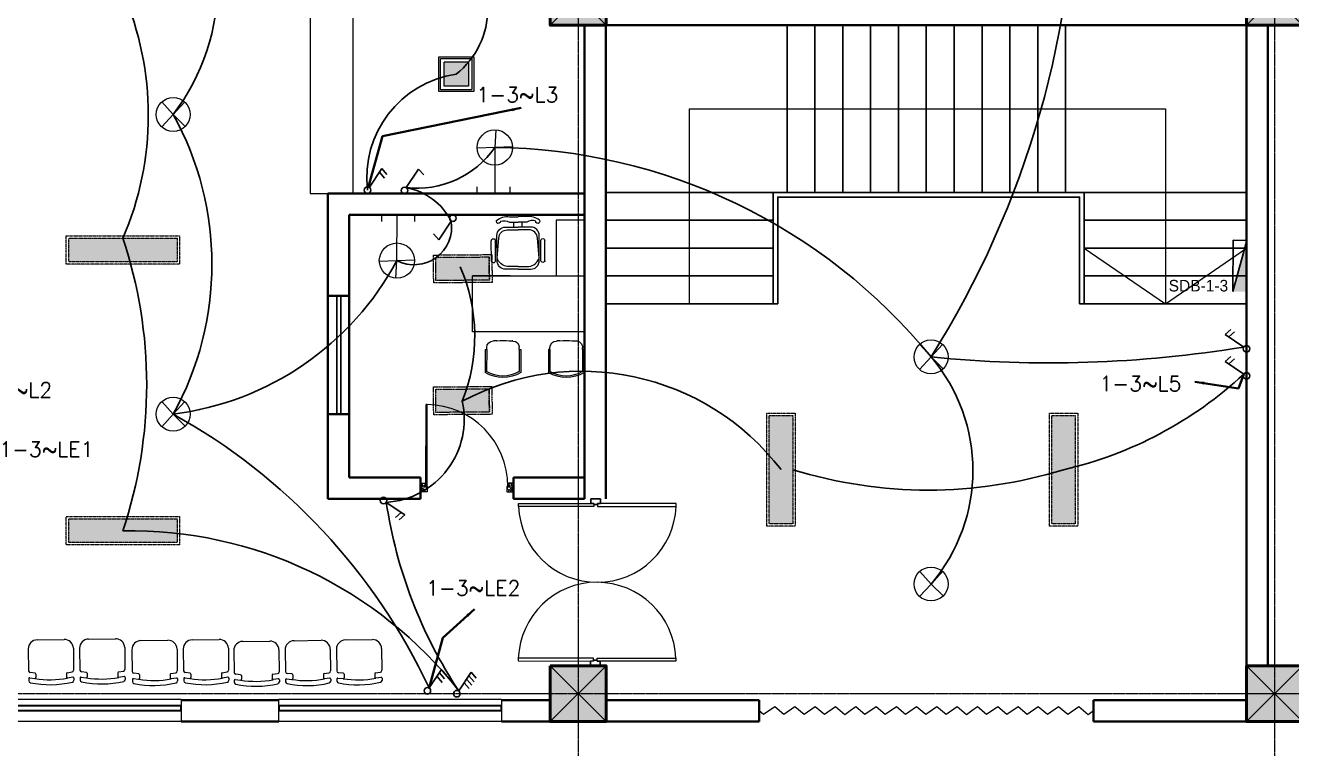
# Model space of a CAD drawing. Header units: millimetres. Extents: x 2399484 to 3337895, y 3598750 to 3969149.
# Drawn here: x 2516035 to 2529674, y 3892355 to 3900147 of the extents above; entities that cross this region are included whole.
import ezdxf

# ---------------------------------------------------------------- set-up
doc = ezdxf.new("R2010")
doc.units = ezdxf.units.MM
doc.header["$MEASUREMENT"] = 0
doc.linetypes.add('CENTER', pattern=[2, 1.25, -0.25, 0.25, -0.25])
doc.linetypes.add('DASHED', pattern=[0.75, 0.5, -0.25])
for name, color, linetype in [('1 x 4 recessed', 80, 'CENTER'), ('2 x 11 recessed', 60, 'CENTER'), ('ceilling fan', 3, 'Continuous'), ('emergencylight', 1, 'Continuous'), ('wire powered ups', 3, 'Continuous'), ('Wires', 1, 'Continuous')]:
    doc.layers.add(name, color=color, linetype=linetype)
for name, color, linetype, lineweight in [('4 DB BOXES', 3, 'Continuous', 25), ('5 DB BOXES', 3, 'Continuous', 25), ('centreline', 52, 'CENTER', 5), ('Column-0.5', 14, 'Continuous', 50), ('conduit Light & fan City', 30, 'Continuous', 5), ('door', 41, 'Continuous', 5), ('Door Opening-0.09', 253, 'Continuous', 9), ('furniture', 34, 'Continuous', 15), ('Furniture Hospital-0.09', 44, 'Continuous', 9), ('Hatch', 9, 'Continuous', 9), ('hidden lines', 205, 'DASHED', 5), ('Sill Level', 140, 'Continuous', 20), ('stairs', 6, 'Continuous', 25), ('Switches', 173, 'Continuous', 15), ('WALL 0.2', 7, 'Continuous', 20), ('wall 0.4', 7, 'Continuous', 40), ('WINDOW', 152, 'Continuous', 30), ('Windows Plan', 152, 'Continuous', 35)]:
    doc.layers.add(name, color=color, linetype=linetype, lineweight=lineweight)
doc.styles.add('arial.', font='arial.ttf')
doc.styles.add('romans', font='romans.shx')
doc.styles.get("Standard").update_dxf_attribs({"font": 'arial.ttf'})
doc.linetypes.add('ZIGZAG', pattern='A,0.0001,-0.2,[131,ltypeshp.shx,S=0.2,R=0,X=-0.2,Y=0],-0.4,[131,ltypeshp.shx,S=0.2,R=180,X=0.2,Y=0],-0.2', length=0.8001)
doc.dimstyles.get("Standard").update_dxf_attribs({"dimtxt": 500, "dimasz": 100, "dimexe": 100, "dimexo": 200, "dimgap": 0.09, "dimtad": 0, "dimtoh": 1, "dimdec": 0, "dimzin": 0, "dimdsep": 46, "dimtxsty": 'Standard', "dimblk": 'DOT', "dimcen": 0, "dimclrd": 256, "dimclre": 256, "dimclrt": 256, "dimadec": 0, "dimazin": 0, "dimtfac": 1, "dimtdec": 0, "dimtofl": 0, "dimtmove": 0, "dimatfit": 3, "dimfxl": 1, "dimtolj": 1, "dimtzin": 0, "dimlwd": -1, "dimlwe": -1, "dimarcsym": 1})

# ---------------------------------------------------------------- blocks, each defined once
blk = doc.blocks.new('2ft column')
at = {"layer": 'Hatch', "ltscale": 5}
h = blk.add_hatch(color=256, dxfattribs=at)
h.dxf.hatch_style = 1
h.paths.add_polyline_path([(2207385, 4176559), (2207985, 4176559), (2207985, 4175959), (2207385, 4175959)])
at = {"layer": 'Column-0.5', "ltscale": 5}
blk.add_lwpolyline([(2207385, 4176559), (2207985, 4176559), (2207985, 4175959), (2207385, 4175959)], close=True, dxfattribs=at)
at = {"layer": 'Defpoints', "ltscale": 5}
for points in [[(2207985, 4176559), (2207385, 4175959)], [(2207985, 4175959), (2207385, 4176559)]]:
    blk.add_lwpolyline(points, dxfattribs=at)
blk = doc.blocks.new('main grid')
at = {"layer": 'centreline', "ltscale": 5}
for p, q in [((2533911, 4018930), (2533911, 3991299)), ((2541411, 4018930), (2541411, 3976624)), ((2559388, 3996172), (2515045, 3996172)), ((2559988, 3996172), (2515645, 3996172))]:
    blk.add_line(p, q, dxfattribs=at)
at = {"layer": 'Hatch'}
for p in [(326226, -172587), (333726, -172587), (326226, -180087), (333726, -180087)]:
    blk.add_blockref('2ft column', p, dxfattribs=at)
blk = doc.blocks.new('MAIN DOOR')
at = {"layer": 'door', "ltscale": 1000}
for points in [[(2313.47, 188.53), (2347.4, 188.53), (2347.4, 187.28), (2313.47, 187.28)], [(2381.32, 188.53), (2348.88, 188.53), (2348.88, 187.28), (2381.32, 187.28)]]:
    blk.add_lwpolyline(points, close=True, dxfattribs=at)
for points in [[(2346.08, 190.6), (2346.08, 188.53)], [(2348.88, 188.12), (2347.4, 188.12), (2347.4, 188.53), (2346.08, 188.53), (2346.08, 190.6), (2350.2, 190.6)], [(2347.4, 188.12), (2348.88, 188.12), (2348.88, 188.53), (2350.2, 188.53), (2350.2, 190.6), (2346.08, 190.6)], [(2350.2, 190.6), (2350.2, 188.53)], [(2313.41, 120.66), (2347.33, 120.66), (2347.33, 121.91), (2313.41, 121.91), (2313.41, 120.66)], [(2348.82, 121.07), (2347.33, 121.07), (2347.33, 120.66), (2346.01, 120.66), (2346.01, 118.6), (2350.14, 118.6)], [(2347.33, 121.07), (2348.82, 121.07), (2348.82, 120.66), (2350.14, 120.66), (2350.14, 118.6), (2346.01, 118.6)], [(2346.01, 118.6), (2346.01, 120.66)], [(2381.26, 120.66), (2348.82, 120.66), (2348.82, 121.91), (2381.26, 121.91), (2381.26, 120.66)], [(2350.14, 118.6), (2350.14, 120.66)]]:
    blk.add_lwpolyline(points, dxfattribs=at)
at = {"layer": 'Door Opening-0.09', "ltscale": 1000}
for centre, radius, start, end in [((2347.4, 188.53), 33.94, 182.1168, 357.8826), ((2347.33, 120.66), 33.95, 2.1167, 177.8826)]:
    blk.add_arc(centre, radius, start, end, dxfattribs=at)
at = {"layer": 'WINDOW', "ltscale": 5}
blk.add_line((2350.14, 190.6), (2350.14, 190.6), dxfattribs=at)
blk = doc.blocks.new('d1')
at = {"layer": 'door'}
for p, q in [((2442.75, 10745.72), (2408.32, 10745.72)), ((2442.75, 10746.15), (2408.33, 10746.15)), ((2408.33, 10746.15), (2408.33, 10745.72))]:
    blk.add_line(p, q, dxfattribs=at)
at = {"layer": 'door', "ltscale": 80}
for points in [[(2445, 10779.7), (2445, 10781.99), (2444.56, 10781.99), (2444.56, 10782.43), (2441.8, 10782.43), (2441.8, 10781.99), (2441.36, 10781.99), (2441.36, 10780.14), (2442.75, 10780.14), (2442.75, 10779.7)], [(2445, 10746.15), (2445, 10743.87), (2444.56, 10743.87), (2444.56, 10743.43), (2441.8, 10743.43), (2441.8, 10743.87), (2441.36, 10743.87), (2441.36, 10745.72), (2442.75, 10745.72), (2442.75, 10746.15)]]:
    blk.add_lwpolyline(points, close=True, dxfattribs=at)
at = {"layer": 'Door Opening-0.09', "ltscale": 80}
blk.add_arc((2442.75, 10745.72), 34.42, 90, 179.274, dxfattribs=at)
at = {"layer": 'hidden lines'}
for centre, radius, start, end in [((2445.01, 10781.68), 2.48, 162.4671, 233.2418), ((2445.46, 10782.07), 1.81, 168.6475, 255.2319), ((2441.64, 10791.37), 9.82, 268.3986, 287.3158), ((2441.38, 10784.76), 4.22, 269.7899, 318.9675), ((2444.33, 10781.34), 2.81, 166.4652, 205.1802), ((2441.57, 10782.05), 3, 308.4681, 358.9527), ((2441.38, 10741.1), 4.22, 41.0325, 90.2101), ((2444.33, 10744.52), 2.81, 154.8198, 193.5348), ((2445.01, 10744.18), 2.48, 126.7582, 197.5329), ((2441.57, 10743.81), 3, 1.0473, 51.5319), ((2445.46, 10743.79), 1.81, 104.7681, 191.3525), ((2441.64, 10734.49), 9.82, 72.6842, 91.6014)]:
    blk.add_arc(centre, radius, start, end, dxfattribs=at)
blk = doc.blocks.new('BCHAIR')
at = {"layer": 'Furniture Hospital-0.09'}
for p, q in [((-0.15, 0), (0.15, 0)), ((-0.25, -0.1), (-0.25, -0.342)), ((0.25, -0.1), (0.25, -0.342)), ((-0.179, -0.369), (-0.232, -0.362)), ((-0.17, -0.379), (-0.17, -0.419)), ((0.17, -0.379), (0.17, -0.419)), ((0.179, -0.369), (0.232, -0.362)), ((-0.25, -0.431), (-0.25, -0.454)), ((-0.239, -0.421), (-0.181, -0.429)), ((0.239, -0.421), (0.181, -0.429)), ((0.25, -0.431), (0.25, -0.454))]:
    blk.add_line(p, q, dxfattribs=at)
for centre, radius, start, end in [((-0.15, -0.1), 0.1, 90, 180), ((0.15, -0.1), 0.1, 360, 90), ((-0.23, -0.342), 0.02, 180, 262.875), ((-0.24, -0.431), 0.01, 82.875, 180), ((-0.18, -0.419), 0.01, 262.875, 0), ((-0.18, -0.379), 0.01, 0, 82.875), ((0.18, -0.379), 0.01, 97.125, 180), ((0.18, -0.419), 0.01, 180, 277.125), ((0.23, -0.342), 0.02, 277.125, 360), ((0.24, -0.431), 0.01, 0, 97.125), ((-0.23, -0.454), 0.02, 180, 257.4986), ((0, 0.583), 1.083, 257.4986, 282.5014), ((0, 0.594), 1.039, 259.9886, 280.0345), ((0.23, -0.454), 0.02, 282.5014, 0)]:
    blk.add_arc(centre, radius, start, end, dxfattribs=at)
blk = doc.blocks.new('IP1')
at = {"layer": 'WALL 0.2', "ltscale": 5}
for points in [[(2535111, 3946693), (2535111, 3948793), (2539161, 3948793)], [(2539161, 3948793), (2540236, 3948793), (2540236, 3946693)], [(2539361, 3947293), (2540236, 3946693), (2541111, 3947293)]]:
    blk.add_lwpolyline(points, dxfattribs=at)
blk = doc.blocks.new('ADHIKRIT')
at = {"layer": 'furniture'}
for p, q in [((900, 1351), (0, 1351)), ((0, 1351), (0, -450)), ((0, 741), (0, 1351)), ((900, -450), (900, 1351)), ((-245, 1046), (-569, 1047)), ((1187, 1121), (1153, 1121)), ((1187, 1145), (1558, 1147)), ((1187, 1145), (1187, 1121)), ((1187, 1121), (1545, 1123)), ((-245, 980), (-569, 981)), ((1048, 956), (1048, 1014)), ((-789, 683), (-869, 683)), ((1050, 758), (1050, 711)), ((1050, 700), (1050, 711)), ((-789, 547), (-869, 547)), ((1189, 595), (1157, 595)), ((1187, 595), (1187, 571)), ((1187, 571), (1558, 573)), ((1189, 595), (1286, 595)), ((1287, 595), (1545, 597)), ((-247, 247), (-571, 248)), ((-900, 0), (0, 0)), ((-900, -450), (-900, 0)), ((-247, 182), (-571, 182)), ((1189, 102), (1157, 102)), ((1187, 126), (1558, 124)), ((1187, 102), (1187, 126)), ((1189, 102), (1286, 101)), ((1287, 101), (1545, 100)), ((1050, -4), (1050, -14)), ((1050, -61), (1050, -14)), ((1048, -260), (1048, -318)), ((0, -450), (-900, -450)), ((0, -450), (900, -450)), ((1187, -425), (1153, -425)), ((1187, -425), (1545, -426)), ((1187, -449), (1187, -425)), ((1187, -449), (1558, -450))]:
    blk.add_line(p, q, dxfattribs=at)
for points in [[(-897, 962, 0.207066), (-957, 755), (-957, 615)], [(-885, 900, 0.214578), (-869, 755), (-869, 615)], [(-110, 614), (-109, 818, 0.414214), (-246, 955), (-655, 956, 0.418376), (-789, 820), (-789, 615)], [(-153, 614), (-152, 788, 0.28028), (-288, 955), (-610, 925, 0.418376), (-744, 789), (-745, 615)], [(-899, 268, -0.207066), (-958, 476), (-957, 615)], [(-886, 330, -0.214578), (-870, 475), (-869, 615)], [(-110, 614), (-110, 409, -0.414214), (-247, 273), (-656, 274, -0.418376), (-790, 410), (-789, 615)], [(-153, 614), (-153, 440, -0.28028), (-290, 273), (-612, 304, -0.418376), (-745, 441), (-745, 615)]]:
    blk.add_lwpolyline(points, format="xyb", dxfattribs=at)
for centre, radius, start, end in [((-569, 1014), 32.9, 89.8702, 269.8702), ((-245, 1013), 32.9, 269.8702, 89.8702), ((1154, 1015), 106, 90.3083, 180.3083), ((1203, 1157), 39.5, 294.3355, 296.5711), ((1099, 860), 518, 329.4756, 30.5244), ((1099, 860), 542, 328.0257, 31.9845), ((-881, 933), 33.3, 262.3354, 120.0474), ((1753, 864), 711, 172.5908, 188.6233), ((1157, 701), 106, 180.3083, 270.3083), ((-882, 297), 33.3, 239.693, 97.4051), ((-571, 215), 32.9, 89.8702, 269.8702), ((-253, 214), 33.4, 280.4483, 79.5122), ((1157, -4), 106, 89.6917, 179.6917), ((1099, -163), 518, 329.4756, 30.5244), ((1099, -163), 542, 328.0155, 31.9743), ((1753, -168), 711, 171.3767, 187.4092), ((1154, -319), 106, 179.6917, 269.6917), ((1203, -461), 39.5, 63.4289, 65.6645)]:
    blk.add_arc(centre, radius, start, end, dxfattribs=at)
blk = doc.blocks.new('w1')
at = {"layer": 'Sill Level'}
blk.add_lwpolyline([(2460641, 3827503), (2460641, 3825103), (2460401, 3825103), (2460401, 3827503)], close=True, dxfattribs=at)
at = {"layer": 'Windows Plan'}
blk.add_lwpolyline([(2460521, 3825103), (2460521, 3827503), (2460473, 3827503), (2460473, 3825103)], close=True, dxfattribs=at)
blk = doc.blocks.new('2 ft panel')
at = {"layer": '1 x 4 recessed', "lineweight": 0}
h = blk.add_hatch(dxfattribs=at)
h.set_pattern_fill('AR-SAND', color=256, scale=6.25)
h.set_pattern_definition([(37.5, (-417982.219, 97562.351), (-0.39370849, 12.04264856), [0, -9.5, 0, -10.625, 0, -10.15625]), (7.5, (-417982.219, 97562.351), (11.0611044, 17.6384129), [0, -5.125, 0, -8.5625, 0, -3.28125]), (327.5, (-417989.906, 97562.351), (19.46338664, 0.03536908), [0, -3.125, 0, -11.25, 0, -14.6875]), (317.5, (-417989.906, 97562.351), (18.7882913, 5.4854723), [0, -1.5625, 0, -7.375, 0, -8.4375])])
h.paths.add_polyline_path([(287, -125), (287, 125), (-288, 125), (-288, -125)])
at = {"layer": '1 x 4 recessed'}
blk.add_line((287, 125), (287, -125), dxfattribs=at)
at = {"layer": '1 x 4 recessed', "lineweight": 0}
for points in [[(316, -150), (-313, -150), (-313, 150), (316, 150)], [(316, 150), (316, -150)], [(287, -125), (-288, -125), (-288, 125), (287, 125)]]:
    blk.add_lwpolyline(points, dxfattribs=at)
blk = doc.blocks.new('1by1 15w')
at = {"layer": '2 x 11 recessed', "lineweight": 0, "true_color": 0xffffff}
h = blk.add_hatch(dxfattribs=at)
h.set_pattern_fill('DOTS', scale=7.6)
h.set_pattern_definition([(0, (-24150.00014, -28906.40267), (0.2375, 0.475), [0, -0.475])])
h.paths.add_polyline_path([(111699, 133932), (111912, 133932), (111912, 133720), (111699, 133720)])
at = {"layer": '2 x 11 recessed', "lineweight": 0}
for points in [[(111654, 133978), (111958, 133978), (111958, 133674), (111654, 133674)], [(111669, 133963), (111942, 133963), (111942, 133689), (111669, 133689)], [(111699, 133932), (111912, 133932), (111912, 133720), (111699, 133720)]]:
    blk.add_lwpolyline(points, close=True, dxfattribs=at)
blk = doc.blocks.new('4 ft recessed panel')
at = {"layer": '1 x 4 recessed', "lineweight": 0}
h = blk.add_hatch(dxfattribs=at)
h.set_pattern_fill('AR-SAND', color=256, scale=6.25)
h.set_pattern_definition([(37.5, (-418269.719, 97562.351), (-0.39370849, 12.04264856), [0, -9.5, 0, -10.625, 0, -10.15625]), (7.5, (-418269.719, 97562.351), (11.0611044, 17.6384129), [0, -5.125, 0, -8.5625, 0, -3.28125]), (327.5, (-418277.406, 97562.351), (19.46338664, 0.03536908), [0, -3.125, 0, -11.25, 0, -14.6875]), (317.5, (-418277.406, 97562.351), (18.7882913, 5.4854723), [0, -1.5625, 0, -7.375, 0, -8.4375])])
h.paths.add_polyline_path([(-575, 125), (575, 125), (575, -125), (-575, -125)])
for points in [[(-600, 150), (600, 150), (600, -150), (-600, -150)], [(-575, 125), (575, 125), (575, -125), (-575, -125)]]:
    blk.add_lwpolyline(points, close=True, dxfattribs=at)
blk = doc.blocks.new('2 WAY')
at = {"layer": 'Switches', "lineweight": 30}
for p, q in [((1.76, 2.13), (6.02, 8.52)), ((5.27, 7.27), (7.02, 5.26)), ((6.02, 8.52), (7.78, 6.51))]:
    blk.add_line(p, q, dxfattribs=at)
blk.add_circle((1.13, 1.13), 1.13, dxfattribs=at)
blk = doc.blocks.new('4 WAY')
at = {"layer": 'Switches', "lineweight": 30}
for p, q in [((1.76, 2.13), (6.02, 8.52)), ((3.64, 4.89), (5.39, 2.88)), ((4.51, 6.01), (6.27, 4.01)), ((5.27, 7.27), (7.02, 5.26)), ((6.02, 8.52), (7.78, 6.51))]:
    blk.add_line(p, q, dxfattribs=at)
blk.add_circle((1.13, 1.13), 1.13, dxfattribs=at)
blk = doc.blocks.new('emergency')
at = {"layer": 'conduit Light & fan City'}
for p, q in [((-122, 136), (0, 0)), ((124, 135), (0, 0)), ((0, 0), (-124, -135)), ((0, 0), (129, -129))]:
    blk.add_line(p, q, dxfattribs=at)
blk.add_circle((0, 0), 183, dxfattribs=at)
blk = doc.blocks.new('3 WAY')
at = {"layer": 'Switches', "lineweight": 30}
for p, q in [((1.76, 2.13), (6.02, 8.52)), ((4.51, 6.01), (6.27, 4.01)), ((5.27, 7.27), (7.02, 5.26)), ((6.02, 8.52), (7.78, 6.51))]:
    blk.add_line(p, q, dxfattribs=at)
blk.add_circle((1.13, 1.13), 1.13, dxfattribs=at)
blk = doc.blocks.new('wallemergency')
at = {"layer": 'conduit Light & fan City'}
for p, q in [((129, -130), (129, -607)), ((-53, -606), (-53, -537)), ((-53, -606), (289, -607)), ((289, -607), (289, -537))]:
    blk.add_line(p, q, dxfattribs=at)
at = {"layer": 'conduit Light & fan City', "rotation": 314.9259662042996}
blk.add_blockref('emergency', (129, -130), dxfattribs=at)
blk = doc.blocks.new('1 WAY')
at = {"layer": 'Switches', "lineweight": 30}
for p, q in [((1.76, 2.13), (6.02, 8.52)), ((6.02, 8.52), (7.78, 6.51))]:
    blk.add_line(p, q, dxfattribs=at)
blk.add_circle((1.13, 1.13), 1.13, dxfattribs=at)
blk = doc.blocks.new('FDB')
at = {"layer": '4 DB BOXES'}
blk.add_hatch(color=256, dxfattribs=at).paths.add_polyline_path([(-65075.48, -197982.42), (-65075.48, -197977), (-65095.76, -197982.42)])
for p, q in [((-65095.76, -197982.42), (-65095.76, -197977)), ((-65095.76, -197977), (-65075.48, -197977)), ((-65075.48, -197977), (-65095.76, -197982.42)), ((-65075.48, -197982.42), (-65095.76, -197982.42))]:
    blk.add_line(p, q, dxfattribs=at)
blk = doc.blocks.new('_Dot')
at = {"color": 0, "linetype": 'ByBlock', "lineweight": -2}
blk.add_line((-0.5, 0), (-1, 0), dxfattribs=at)
at = {"color": 0, "linetype": 'ByBlock', "lineweight": -3, "const_width": 0.5}
blk.add_lwpolyline([(-0.25, 0, 1), (0.25, 0, 1)], format="xyb", close=True, dxfattribs=at)

msp = doc.modelspace()

# ---------------------------------------------------------------- linework, layer by layer
at = {"layer": 'Furniture Hospital-0.09'}
for p, q in [((2519102.8, 3902292.1), (2519102.8, 3898336.7)), ((2519562.8, 3901832.1), (2519562.8, 3898336.7)), ((2519102.8, 3898336.7), (2521689.1, 3898336.7))]:
    msp.add_line(p, q, dxfattribs=at)
at = {"layer": 'stairs', "ltscale": 5}
for points in [[(2524239.1, 3900147.1), (2524239.1, 3898347.1)], [(2524539.1, 3900147.1), (2524539.1, 3898347.1)], [(2524839.1, 3900147.1), (2524839.1, 3898347.1)], [(2525139.1, 3900147.1), (2525139.1, 3898347.1)], [(2525439.1, 3900147.1), (2525439.1, 3898347.1)], [(2525739.1, 3900147.1), (2525739.1, 3898347.1)], [(2526039.1, 3900147.1), (2526039.1, 3898347.1)], [(2526339.1, 3900147.1), (2526339.1, 3898347.1)], [(2526639.1, 3900147.1), (2526639.1, 3898347.1)], [(2526939.1, 3900147.1), (2526939.1, 3898347.1)], [(2527239.1, 3900147.1), (2527239.1, 3898347.1)], [(2522289.1, 3898347.1), (2529189.1, 3898347.1)], [(2524089.1, 3898347.1), (2524089.1, 3897147.1), (2524139.1, 3897147.1), (2524139.1, 3898297.1), (2527389.1, 3898297.1), (2527389.1, 3897147.1), (2527439.1, 3897147.1), (2527439.1, 3898347.1)], [(2522289.1, 3898047.1), (2524089.1, 3898047.1)], [(2527439.1, 3898047.1), (2529189.1, 3898047.1)], [(2522289.1, 3897747.1), (2524089.1, 3897747.1)], [(2527439.1, 3897747.1), (2529189.1, 3897747.1)], [(2522289.1, 3897447.1), (2524089.1, 3897447.1)], [(2527439.1, 3897447.1), (2529189.1, 3897447.1)], [(2522289.1, 3897147.1), (2524089.1, 3897147.1)], [(2527439.1, 3897147.1), (2529189.1, 3897147.1)]]:
    msp.add_lwpolyline(points, dxfattribs=at)
at = {"layer": 'WALL 0.2', "ltscale": 5}
for points in [[(2519294.5, 3897231.3), (2519294.5, 3895958.9)], [(2519524.5, 3895958.9), (2519524.5, 3897231.3)]]:
    msp.add_lwpolyline(points, dxfattribs=at)
at = {"layer": 'wall 0.4', "ltscale": 5}
for p, q in [((2522059.1, 3895047.1), (2522059.1, 3900147.1)), ((2522289.1, 3900147.1), (2522289.1, 3895047.1)), ((2519294.5, 3898336.7), (2522059.1, 3898336.7)), ((2519294.5, 3895047.1), (2519294.5, 3898336.7)), ((2519524.5, 3898106.7), (2522059.1, 3898106.7)), ((2519524.5, 3895277.1), (2519524.5, 3898106.7)), ((2520291.8, 3895277.1), (2519524.5, 3895277.1)), ((2520291.8, 3895277.1), (2520291.8, 3895047.1)), ((2522059.1, 3895277.1), (2521291.8, 3895277.1)), ((2521291.8, 3895277.1), (2521291.8, 3895047.1)), ((2520291.8, 3895047.1), (2519294.5, 3895047.1)), ((2522059.1, 3895047.1), (2521291.8, 3895047.1)), ((2517714.1, 3892877.1), (2518764.1, 3892877.1)), ((2521164.1, 3892877.1), (2521689.1, 3892877.1)), ((2522289.1, 3892877.1), (2523939.1, 3892877.1)), ((2523939.1, 3892877.1), (2523939.1, 3892647.1)), ((2527539.1, 3892877.1), (2529189.1, 3892877.1)), ((2527539.1, 3892877.1), (2527539.1, 3892647.1)), ((2517714.1, 3892647.1), (2518764.1, 3892647.1)), ((2521164.1, 3892647.1), (2521689.1, 3892647.1))]:
    msp.add_line(p, q, dxfattribs=at)
for points in [[(2522289.1, 3900147.1), (2529189.1, 3900147.1)], [(2529189.1, 3900147.1), (2529189.1, 3893247.1)], [(2529189.1, 3900147.1), (2529189.1, 3893247.1)], [(2529419.1, 3893247.1), (2529419.1, 3900147.1)], [(2529419.1, 3893247.1), (2529419.1, 3900147.1)], [(2519524.5, 3897231.3), (2519294.5, 3897231.3)], [(2519524.5, 3895958.9), (2519294.5, 3895958.9)], [(2522289.1, 3892647.1), (2523939.1, 3892647.1)], [(2527539.1, 3892647.1), (2529189.1, 3892647.1)]]:
    msp.add_lwpolyline(points, dxfattribs=at)
at = {"layer": 'WINDOW', "ltscale": 5}
for points in [[(2519391.7, 3895958.9), (2519391.7, 3897231.3)], [(2519433.1, 3895958.9), (2519433.1, 3897231.3)]]:
    msp.add_lwpolyline(points, dxfattribs=at)
at = {"layer": 'WINDOW', "linetype": 'ZIGZAG', "lineweight": 20, "ltscale": 0.5}
for points in [[(2524918.4, 3892762.1), (2524862.6, 3892719.7), (2524761.6, 3892804.7), (2524641.8, 3892721.8), (2524543.2, 3892804.7), (2524423.4, 3892721.8), (2524324.8, 3892804.7), (2524205, 3892721.8), (2524106.4, 3892804.7), (2523986.6, 3892721.8), (2523939.1, 3892761.8)], [(2526228.7, 3892762.1), (2526172.9, 3892719.7), (2526071.9, 3892804.7), (2525952.1, 3892721.8), (2525853.5, 3892804.7), (2525733.7, 3892721.8), (2525635.1, 3892804.7), (2525515.3, 3892721.8), (2525416.7, 3892804.7), (2525296.9, 3892721.8), (2525198.3, 3892804.7), (2525078.5, 3892721.8), (2524979.9, 3892804.7), (2524918.4, 3892762.1)], [(2527539.1, 3892762.1), (2527483.2, 3892719.7), (2527382.2, 3892804.7), (2527262.4, 3892721.8), (2527163.8, 3892804.7), (2527044, 3892721.8), (2526945.4, 3892804.7), (2526825.6, 3892721.8), (2526727, 3892804.7), (2526607.2, 3892721.8), (2526508.6, 3892804.7), (2526388.8, 3892721.8), (2526290.2, 3892804.7), (2526228.7, 3892762.1)]]:
    msp.add_lwpolyline(points, dxfattribs=at)
at = {"layer": 'wire powered ups', "ltscale": 5}
for centre, radius, start, end in [((2515742.6, 3900619.4), 2367.7, 322.77262, 37.22738), ((2517198.8, 3901986.6), 10153.8, 327.78998, 0.36763), ((2514711.7, 3897572.7), 3333.2, 331.03434, 28.96566), ((2520249.2, 3899420.4), 1028.2, 263.76061, 325.0394), ((2521039, 3892702.8), 6128.7, 39.17782, 89.50597), ((2520017, 3897732.8), 676.3, 26.75942, 79.74427), ((2520221.8, 3897972), 404.4, 242.8582, 9.28634), ((2517233.1, 3899115.9), 3182, 277.12721, 331.79746), ((2527067.4, 3909413.6), 12902.5, 264.31793, 279.32328), ((2524357.8, 3895351.6), 1883.2, 319.50695, 40.49305), ((2514445.3, 3890220.5), 6561.6, 25.15142, 60.98505)]:
    msp.add_arc(centre, radius, start, end, dxfattribs=at)
at = {"layer": 'Wires', "ltscale": 5}
for centre, radius, start, end in [((2520115, 3900327.1), 901.3, 308.52553, 51.47447), ((2514007.8, 3899178.4), 3351.4, 336.70366, 23.29634), ((2520840.6, 3898506.1), 1127.9, 98.37244, 186.83011), ((2512368.6, 3896277.7), 4973.4, 341.53357, 18.46643), ((2518990.5, 3896797.1), 1885, 338.20042, 23.43329), ((2522024.8, 3893710.8), 2709.9, 37.49869, 118.28514), ((2526266.6, 3899493.9), 4241.4, 282.95151, 312.97276), ((2519867, 3895901.8), 895.2, 273.5898, 12.60121), ((2525759.4, 3900077.1), 4936.8, 252.826, 287.174), ((2524880.8, 3895749), 5012.8, 188.4964, 213.55161), ((2517161.2, 3890203.1), 4500, 38.08085, 90.95788)]:
    msp.add_arc(centre, radius, start, end, dxfattribs=at)

# ---------------------------------------------------------------- block references
at = {"layer": '1 x 4 recessed'}
for name, p, xscale, yscale, zscale in [('1by1 15w', (2382866.5, 3734670.2), 1.232584708463633, 1.232584708463633, 1.232584708463633), ('4 ft recessed panel', (2517085.9, 3897726.1), 1.015649799774034, 1.015649799774034, 1.015649799774034), ('4 ft recessed panel', (2517085.9, 3894702.4), 1.015649799774034, 1.015649799774034, 1.015649799774034)]:
    msp.add_blockref(name, p, dxfattribs=dict(at, xscale=xscale, yscale=yscale, zscale=zscale))
at = {"layer": '1 x 4 recessed', "rotation": 0.4480127828097937}
for p in [(2520745.2, 3897524.9), (2520745.2, 3896104.2)]:
    msp.add_blockref('2 ft panel', p, dxfattribs=at)
at = {"layer": '1 x 4 recessed', "xscale": 1.015649799774034, "yscale": 1.015649799774034, "zscale": 1.015649799774034, "rotation": 270}
for p in [(2524174.7, 3895360.4), (2527217.2, 3895360.4)]:
    msp.add_blockref('4 ft recessed panel', p, dxfattribs=at)
at = {"layer": '5 DB BOXES', "xscale": -27.26879209834783, "yscale": 27.26879211394649, "zscale": 27.26879210264321, "rotation": 89.5057637808463}
msp.add_blockref('FDB', (-2884660.9, 2169382.6), dxfattribs=at)
at = {"layer": 'ceilling fan', "lineweight": -3, "xscale": 31.30765159497629, "yscale": 31.30765159497629, "zscale": 31.30765159497629}
for name, p in [('2 WAY', (2519685.4, 3898336.7)), ('1 WAY', (2520082.5, 3898331.6)), ('3 WAY', (2520329.8, 3892942.5)), ('4 WAY', (2520648.3, 3892911.8))]:
    msp.add_blockref(name, p, dxfattribs=at)
for name, p, rotation in [('1 WAY', (2520675.9, 3898104), 180), ('2 WAY', (2529224.4, 3896626.5), 90), ('2 WAY', (2529224.4, 3896335.6), 90), ('2 WAY', (2519856.4, 3895063.3), 270)]:
    msp.add_blockref(name, p, dxfattribs=dict(at, rotation=rotation))
at = {"layer": 'Door Opening-0.09'}
for name, p, xscale, yscale, zscale, rotation in [('d1', (2244855.6, 3957974.9), 25.64102998076803, 25.64102998076803, 25.64102998076803, 269.9666648857408), ('MAIN DOOR', (2580882, 3897960), 25.0000182071143, 25.0000182071143, 25.0000182071143, 179.9491575826777)]:
    msp.add_blockref(name, p, dxfattribs=dict(at, xscale=xscale, yscale=yscale, zscale=zscale, rotation=rotation))
at = {"layer": 'emergencylight'}
for p in [(2517627.9, 3899187), (2525790, 3896574.4), (2517627.9, 3895958.5), (2525790, 3894128.7)]:
    msp.add_blockref('emergency', p, dxfattribs=at)
at = {"layer": 'emergencylight', "xscale": 1.036799999999999, "yscale": 1.036799999999999, "zscale": 1.036799999999999}
for p, rotation in [((2520958.1, 3898965.7), 359.9259662043034), ((2520171.1, 3897477.7), 179.9259662043035)]:
    msp.add_blockref('wallemergency', p, dxfattribs=dict(at, rotation=rotation))
at = {"layer": 'furniture', "extrusion": (0, 0, -1), "xscale": 0.6669998082076751, "yscale": 0.6669998082076751, "zscale": -0.6669998082076751, "rotation": 270.0000000000001}
msp.add_blockref('ADHIKRIT', (-2521752.5, 3897447.1), dxfattribs=at)
at = {"layer": 'Furniture Hospital-0.09', "color": 8, "linetype": 'Continuous', "xscale": 971.1111111110954, "yscale": 971.1111111110954, "zscale": 971.1111111110954, "rotation": 0.8219194309883305}
for p in [(2516308, 3893529.4), (2516860.9, 3893537.3), (2517424.6, 3893521.4), (2517977.5, 3893529.4), (2518522.1, 3893512.3), (2519075, 3893520.2), (2519627.9, 3893528.1)]:
    msp.add_blockref('BCHAIR', p, dxfattribs=at)
at = {"layer": 'wall 0.4'}
for name, p in [('main grid', (-11921.7, -103224.7)), ('IP1', (-11921.7, -49546.1))]:
    msp.add_blockref(name, p, dxfattribs=at)
at = {"layer": 'wall 0.4', "rotation": 270}
for p in [(-1309788.9, 6353288.2), (-1306338.9, 6353288.2)]:
    msp.add_blockref('w1', p, dxfattribs=at)

# ---------------------------------------------------------------- texts
at = {"layer": 'wall 0.4', "color": 5, "ltscale": 5, "style": 'romans'}
for s, p in [('1-3~L3', (2520893.5, 3899317.6)), ('1-3~L5', (2527604.3, 3896205.7)), ('1-3~L2', (2515441.4, 3896136.2)), ('1-3~LE1', (2515753.6, 3895498.9)), ('1-3~LE2', (2520351.6, 3894003.3))]:
    msp.add_text(s, height=162.3, dxfattribs=at).set_placement(p)
at = {"layer": 'wire powered ups', "ltscale": 5, "insert": (2528990.5, 3897278.2), "char_height": 125, "attachment_point": 9, "rotation": 359.99923, "style": 'arial.'}
msp.add_mtext('{\\fStylus BT|b0|i0|c0|p34;SDB-1-3}', dxfattribs=at)

# ---------------------------------------------------------------- leaders
at = {"layer": 'wall 0.4', "ltscale": 5}
for points in [[(2521376.6, 3899257.4), (2519880.8, 3898951.3), (2519732.6, 3898410.3)], [(2528631.4, 3896307.5), (2529102.8, 3896235.8), (2529157.7, 3896390.6)], [(2520871.2, 3893856.3), (2520533, 3893550.3), (2520384.8, 3893009.2)]]:
    msp.add_leader(points, dimstyle='Standard', override={"dimfxl": 500, "dimfxlon": 1}, dxfattribs=at)

doc.saveas('drawing.dxf')
